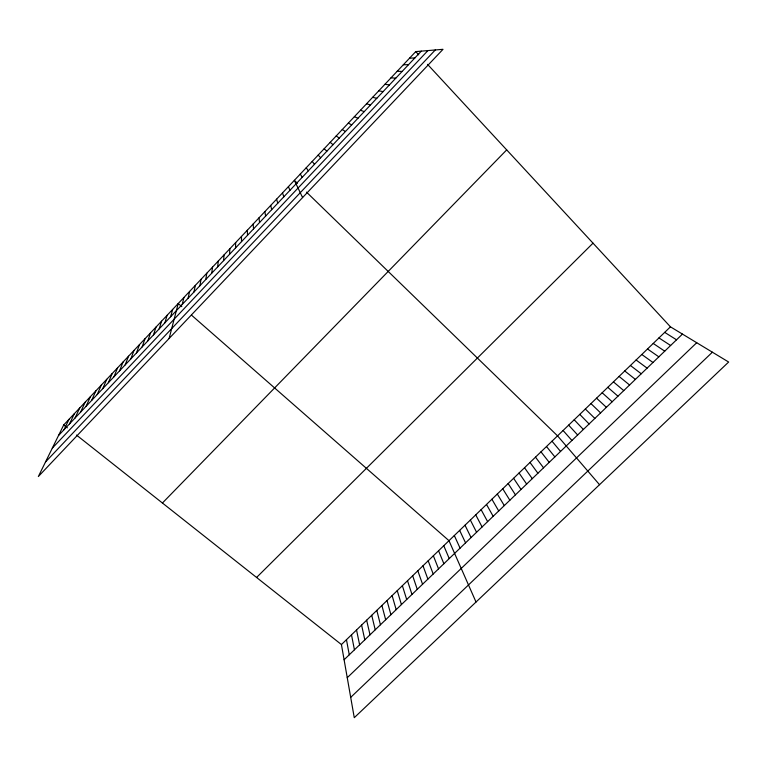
<?xml version="1.0" encoding="UTF-8"?>
<svg xmlns="http://www.w3.org/2000/svg" width="767" height="767" viewBox="0 0 767 767"><rect width="100%" height="100%" fill="white"/><g stroke="black" fill="none" stroke-linecap="round" stroke-linejoin="round"><path stroke-width="1.15" d="M235.527 247.981L235.661 242.593M229.554 254.308L229.86 248.748M223.59 260.627L224.069 254.884M217.636 266.935L218.298 261.01M211.702 273.225L212.536 267.117M205.777 279.495L206.783 273.215M199.871 285.765L201.05 279.303M193.974 292.006L195.326 285.372M188.088 298.238L189.612 291.431M182.22 304.461L183.917 297.481M169.114 338.477L178.222 303.511L181.798 306.637M170.629 316.742L172.661 309.417M164.905 322.811L167.101 315.304M159.191 328.861L161.559 321.191M153.496 334.891L156.017 327.058M147.81 340.922L150.505 332.916M142.135 346.933L144.992 338.755M136.478 352.925L139.489 344.594M130.831 358.908L134.004 350.414M125.194 364.881L128.53 356.214M119.566 370.844L123.065 362.014M113.957 376.789L117.61 367.796M108.358 382.723L112.174 373.567M102.768 388.639L106.738 379.32M97.198 394.554L101.321 385.072M91.628 400.441L95.913 390.806M86.077 406.328L90.516 396.529M80.545 412.195L85.137 402.234M75.013 418.053L79.758 407.939M69.5 423.902L74.399 413.624M63.997 429.731L69.049 419.3M63.709 424.966L38.35 476.528L443.019 49.309L415.743 51.61L63.709 424.966L67.362 427.852M58.503 435.551L421.304 51.14M52.309 448.139L427.928 50.574M45.474 462.031L435.292 49.96M162.422 503.018L506.699 149.891M256.581 577.465L593.016 243.168M341.43 644.558L670.444 326.828L728.65 362.034L354.268 717.691L341.43 644.558L76.47 435.052M344.105 659.754L682.467 334.096M347.25 677.702L696.714 342.715M350.701 697.366L712.38 352.197M409.54 58.187L414.899 57.918M403.356 64.744L408.514 64.687M397.191 71.283L402.138 71.436M391.026 77.822L395.782 78.176M384.89 84.332L389.444 84.897M378.754 90.832L383.117 91.599M372.637 97.323L376.798 98.291M366.54 103.794L370.499 104.964M360.452 110.247L364.22 111.618M354.373 116.689L357.949 118.262M348.314 123.123L351.698 124.887M342.264 129.537L345.457 131.502M664.692 332.379L676.542 339.8M658.949 337.921L670.626 345.495M653.225 343.453L664.73 351.171M647.501 348.975L658.834 356.837M641.797 354.488L652.966 362.494M336.234 135.932L339.225 138.098M636.102 359.991L647.099 368.141M630.416 365.476L641.241 373.769M624.741 370.96L635.402 379.397M619.084 376.424L629.573 385.005M330.213 142.317L333.012 144.685M613.437 381.88L623.753 390.604M607.79 387.325L617.953 396.184M191.577 315.208L448.992 540.687L476.019 602.028M602.162 392.762L612.162 401.764M596.553 398.188L606.381 407.325M590.945 403.595L600.609 412.886M297.404 183.294L294.365 180.341L302.582 197.56M306.512 192.133L557.542 435.857L599.526 484.696M324.201 148.693L326.819 151.252M585.346 409.003L594.847 418.427M579.766 414.391L589.104 423.959M574.195 419.779L583.371 429.472M415.743 51.61L418.696 54.802M427.526 64.342L670.444 326.828M568.635 425.148L577.647 434.985M563.083 430.508L571.933 440.479M318.209 155.049L320.635 157.801M552.01 441.198L560.543 451.437M546.497 446.528L554.867 456.902M540.984 451.84L549.201 462.357M312.227 161.396L314.46 164.339M535.491 457.151L543.544 467.803M530.007 462.443L537.907 473.229M524.532 467.736L532.269 478.656M519.067 473.009L526.651 484.063M513.612 478.282L521.042 489.461M306.263 167.724L308.305 170.859M508.166 483.536L515.443 494.849M502.74 488.78L509.854 500.228M497.313 494.015L504.283 505.587M491.906 499.24L498.713 510.947M486.508 504.456L493.162 516.287M300.3 174.042L302.169 177.369M481.11 509.662L487.62 521.627M475.732 514.858L482.088 526.948M470.363 520.045L476.566 532.26M465.003 525.222L471.063 537.562M459.654 530.39L465.559 542.854M454.313 535.539L460.075 548.137M443.767 545.73L449.232 558.577M438.561 550.754L443.882 563.726M288.43 186.63L289.926 190.341M433.365 555.778L438.532 568.865M428.178 560.792L433.202 574.004M423 565.787L427.881 579.123M417.823 570.782L422.569 584.233M412.665 575.768L417.267 589.334M282.515 192.9L283.828 196.803M407.517 580.744L411.975 594.435M402.378 585.7L406.692 599.516M397.248 590.657L401.419 604.588M392.129 595.604L396.165 609.65M276.619 199.161L277.74 203.245M387.009 600.542L390.911 614.703M381.908 605.47L385.667 619.746M376.818 610.388L380.442 624.779M371.736 615.297L375.216 629.803M366.664 620.196L370.01 634.827M270.722 205.403L271.671 209.679M361.602 625.086L364.804 639.831M356.54 629.966L359.618 644.826M351.497 634.836L354.431 649.812M346.463 639.697L349.263 654.788M264.855 211.644L265.612 216.102M258.987 217.857L259.572 222.507M253.139 224.06L253.541 228.892M247.3 230.253L247.52 235.268M241.471 236.428L241.519 241.634"/></g></svg>
